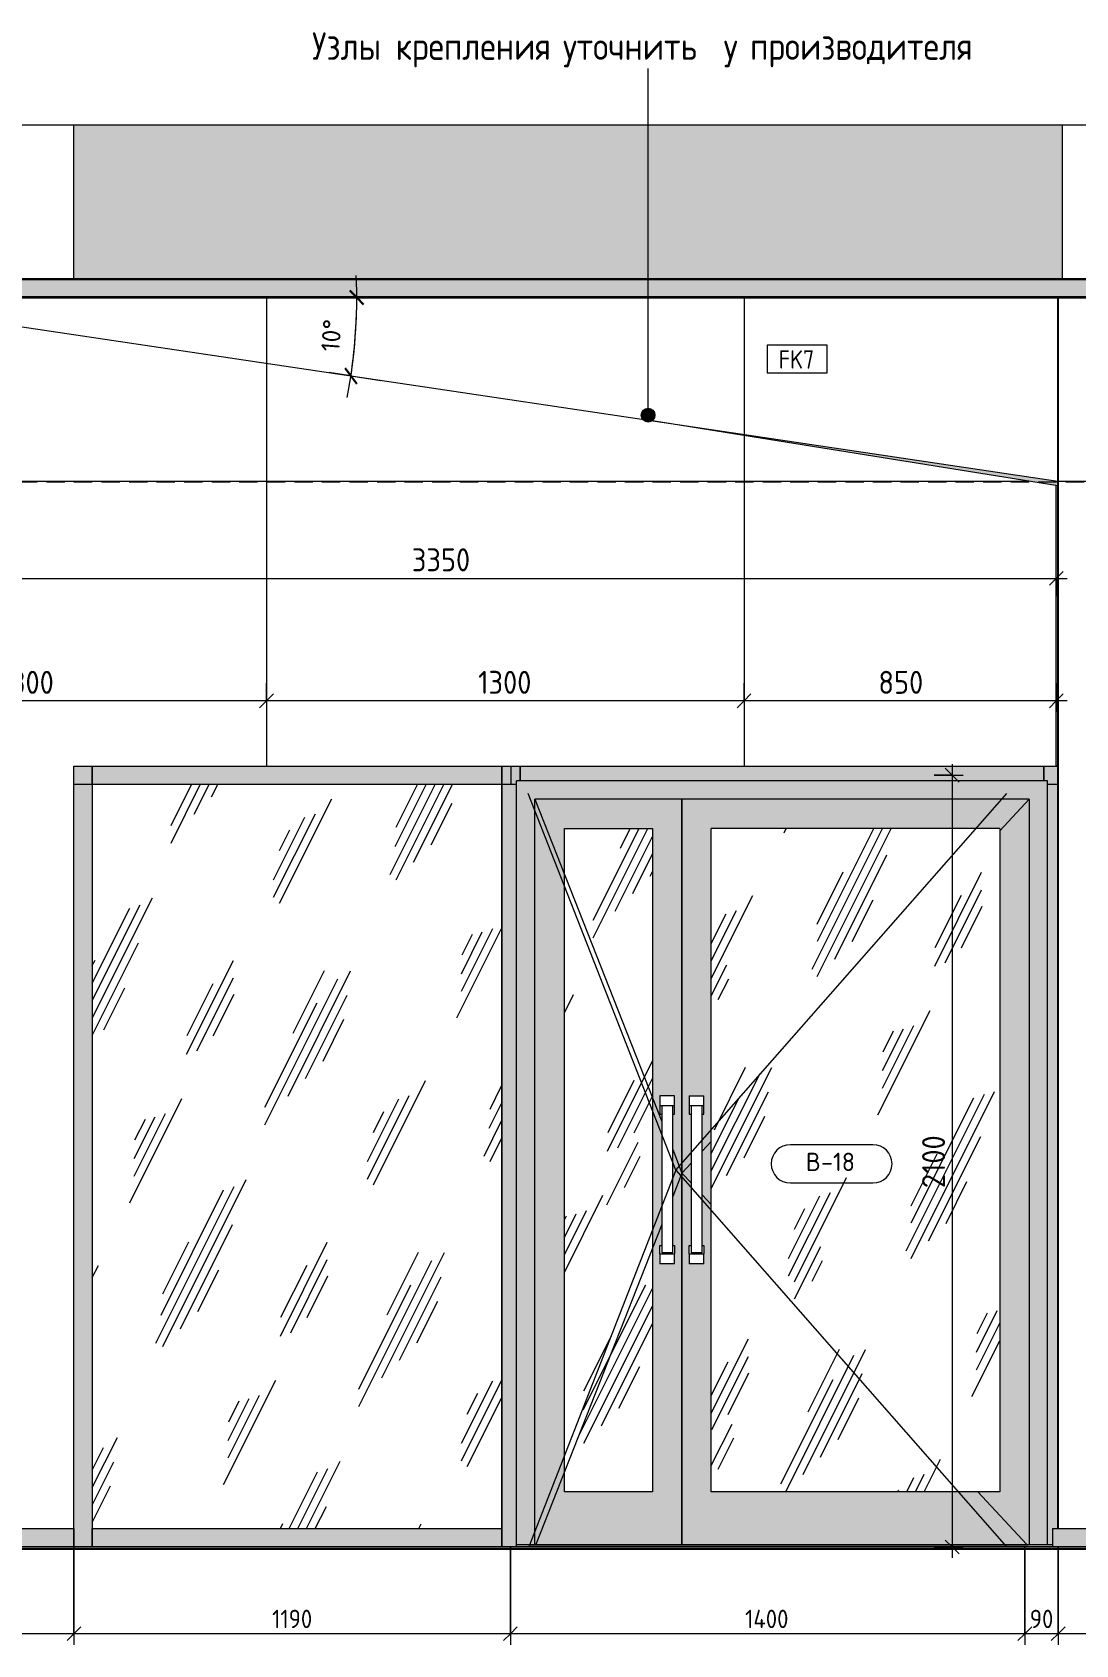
# Model space of a CAD drawing. Header units: millimetres. Extents: x 35124 to 170704, y -1987 to 12522.
# Drawn here: x 112434 to 115275, y 8134 to 12522 of the extents above; entities that cross this region are included whole.
import ezdxf

# ---------------------------------------------------------------- set-up
doc = ezdxf.new("R2010")
doc.units = ezdxf.units.MM
doc.linetypes.add('ADSK_Штрих_ш2 п1', pattern=[75, 50, -25])
for name, color, linetype, lineweight in [('A-ANNO-DIMS', 7, 'Continuous', 9), ('A-ANNO-DIMS-25', 7, 'Continuous', 9), ('A-CLNG', 7, 'Continuous', 9), ('A-DETL', 7, 'Continuous', 9), ('A-DETL-1', 7, 'ADSK_Штрих_ш2 п1', 9), ('A-DOOR', 7, 'Continuous', 9), ('A-DOOR-IDEN', 7, 'Continuous', 9), ('A-FLOR', 7, 'Continuous', 9), ('A-GENM', 7, 'Continuous', 9), ('A-GLAZ-CURT', 7, 'Continuous', 9), ('A-GLAZ-CWMG', 7, 'Continuous', 9), ('A-WALL-IDEN', 7, 'Continuous', 9), ('A-WALL-PATT', 7, 'Continuous', 9), ('G-ANNO-TEXT', 7, 'Continuous', 9), ('I-WALL', 7, 'Continuous', 9), ('Ограждение', 7, 'Continuous', 9), ('Поручни', 7, 'Continuous', 9)]:
    doc.layers.add(name, color=color, linetype=linetype, lineweight=lineweight)
for name, color, linetype, lineweight, true_color in [('A-CLNG-1', 7, 'Continuous', 9, 0x787878), ('A-CLNG-FNSH-1', 7, 'Continuous', 30, 0x3c3c3c), ('A-DOOR-GLAZ', 7, 'Continuous', 9, 0x8080ff), ('A-FLOR-FNSH-1', 7, 'Continuous', 30, 0x3c3c3c)]:
    doc.layers.add(name, color=color, linetype=linetype, lineweight=lineweight, true_color=true_color)
doc.styles.add('GOST Common_1', font='GOST_Common.ttf', dxfattribs={"height": 50})
doc.styles.add('GOST Common_2', font='GOST_Common.ttf', dxfattribs={"width": 0.9, "height": 50})
doc.styles.add('GOST Common_4', font='GOST_Common.ttf', dxfattribs={"width": 0.9, "height": 75})
doc.styles.add('ISOCPEUR_1', font='isocpeur.ttf', dxfattribs={"width": 0.9, "height": 62.5})
doc.styles.add('ISOCPEUR_2', font='isocpeur.ttf', dxfattribs={"width": 0.9, "height": 50})
doc.styles.add('ISOCPEUR_3', font='isocpeur.ttf', dxfattribs={"height": 50})
doc.dimstyles.new('ISO-2_0_0_9К_Средний_округл2', dxfattribs={"dimscale": 304.8, "dimtxt": 49.799059, "dimasz": 0.123031, "dimexe": 0.098425, "dimexo": 0, "dimgap": 0, "dimtad": 1, "dimdec": 0, "dimrnd": 10, "dimzin": 0, "dimdsep": 46, "dimtxsty": 'ISOCPEUR_2', "dimblk1": 'OBLIQUE', "dimblk2": 'OBLIQUE', "dimsah": 1, "dimcen": 0.09, "dimdle": 0.098425, "dimazin": 0, "dimtfac": 1, "dimtdec": 4, "dimtix": 1, "dimtmove": 0, "dimatfit": 3, "dimfxl": 1, "dimtvp": 1, "dimtolj": 1, "dimtzin": 0, "dimarcsym": 2})
doc.dimstyles.new('ISO-2_0_1_0K__СРЕДНИЙ_1', dxfattribs={"dimscale": 304.8, "dimtxt": 49.799059, "dimasz": 0.123031, "dimexe": 0.19685, "dimexo": 0.123031, "dimgap": 0.082021, "dimtad": 1, "dimdec": 3, "dimrnd": 0.001, "dimdsep": 46, "dimtxsty": 'ISOCPEUR_3', "dimblk1": 'OBLIQUE', "dimblk2": 'OBLIQUE', "dimsah": 1, "dimcen": 0.09, "dimdle": 0.19685, "dimadec": 0, "dimazin": 0, "dimtfac": 1, "dimtdec": 4, "dimtix": 1, "dimtmove": 0, "dimatfit": 3, "dimfxl": 1, "dimtvp": 1, "dimtolj": 1, "dimtzin": 0, "dimarcsym": 2})
doc.dimstyles.new('ISO-2_5_0_9К_БОЛЬШОЙ_1', dxfattribs={"dimscale": 304.8, "dimtxt": 62.248823, "dimasz": 0.123031, "dimexe": 0.098425, "dimexo": 0.246063, "dimgap": 0, "dimtad": 1, "dimdec": 0, "dimrnd": 10, "dimzin": 0, "dimdsep": 46, "dimtxsty": 'ISOCPEUR_1', "dimblk1": 'OBLIQUE', "dimblk2": 'OBLIQUE', "dimsah": 1, "dimcen": 0.09, "dimdle": 0.098425, "dimazin": 0, "dimtfac": 1, "dimtdec": 4, "dimtix": 1, "dimtmove": 0, "dimatfit": 3, "dimfxl": 1, "dimtvp": 1, "dimtolj": 1, "dimtzin": 0, "dimarcsym": 2})
pattern_1 = [(63.435, (63.5, 31.75), (-255.5833, 766.7475), [317.5, -190.5, 317.5, -190.5, -403.903]), (63.435, (63.5, 31.75), (-255.5833, 766.7475), [-1016, 127, -276.903]), (63.435, (47.6, 47.6), (-255.5833, 766.7475), [254, -317.5, 190.5, -190.5, -467.403]), (63.435, (47.6, 47.6), (-255.5833, 766.7475), [-952.5, 222.25, -245.153]), (63.435, (47.6, 95.25), (-255.5833, 766.7475), [190.5, -381, 127, -190.5, -530.903]), (63.435, (47.6, 95.25), (-255.5833, 766.7475), [-889, 285.75, -245.153]), (63.435, (95.25, 47.6), (-255.5833, 766.7475), [190.5, -381, 158.75, -6404.653]), (63.435, (142.9, 95.25), (-255.5833, 766.7475), [95.25, -476.25, 63.5, -6499.903]), (63.435, (63.5, 174.6), (-255.5833, 766.7475), [63.5, -476.25, 63.5, -254, -562.653]), (63.435, (63.5, 174.6), (-255.5833, 766.7475), [-857.25, 158.75, -403.903]), (63.435, (349.25, 127), (-255.5833, 766.7475), [317.5, -476.25, 381, -251.503]), (63.435, (349.25, 79.4), (-255.5833, 766.7475), [444.5, -317.5, 476.25, -188.003]), (63.435, (381, 95.25), (-255.5833, 766.7475), [508, -254, 381, -276.903]), (63.435, (428.6, 142.9), (-255.5833, 766.7475), [317.5, -444.5, 254, -403.903]), (63.435, (381, 238.1), (-255.5833, 766.7475), [158.75, -635, 190.5, -435.653]), (63.435, (476.25, 190.5), (-255.5833, 766.7475), [127, -635, 127, -530.903])]

# ---------------------------------------------------------------- blocks, each defined once
blk = doc.blocks.new('Плинтус - Плинтус темный _ст_школа_-33411473-Развертка 3_19-1')
at = {"layer": 'A-GENM'}
blk.add_hatch(color=256, dxfattribs=at).paths.add_polyline_path([(74019.7, 8400), (74449.9, 8400), (74449.9, 8402), (75445, 8402), (75445, 8450), (73750.4, 8450), (73750.4, 8413.8), (73615.2, 8450), (73493.5, 8450), (73493.5, 8400), (73758, 8400)])
for p, q in [((73493.5, 8450), (73493.5, 8400)), ((73493.5, 8450), (73615.2, 8450)), ((73750.4, 8450), (75445, 8450))]:
    blk.add_line(p, q, dxfattribs=at)
blk = doc.blocks.new('Прямоугольный импост - Импост структурный с накладкой - 160мм Темный-33326237-Развертка 3_19-1')
at = {"layer": 'A-GLAZ-CWMG'}
blk.add_hatch(color=256, dxfattribs=at).paths.add_polyline_path([(70830, 8400), (70880, 8400), (70880, 10525), (70830, 10525), (70830, 8879.4)])
blk.add_line((70880, 10525), (70880, 8400), dxfattribs=at)
blk = doc.blocks.new('Дверь_Витражная_остекление_ - В-18-32468702-Развертка 3_19-1')
at = {"layer": 'A-DOOR'}
blk.add_hatch(color=256, dxfattribs=at).paths.add_polyline_path([(72035.2, 8406.3), (72085, 8406.3), (72085, 10435), (73430, 10435), (73430, 8406.3), (73480, 8406.3), (73480, 10485), (72035, 10485), (72035, 8406.3)])
h = blk.add_hatch(color=256, dxfattribs=at)
h.paths.add_polyline_path([(72085, 8406.3), (72485, 8406.3), (72485, 10435), (72085, 10435), (72085, 8879.4)])
h.paths.add_polyline_path([(72165, 8550), (72165, 10355), (72405, 10355), (72405, 8550), (72322.8, 8550)])
h.paths.add_polyline_path([(72462.3, 9170), (72425, 9170), (72425, 9220), (72430, 9220), (72430, 9577.5), (72425, 9577.5), (72425, 9627.5), (72465, 9627.5), (72465, 9577.5), (72460, 9577.5), (72460, 9220), (72465, 9220), (72465, 9170), (72464.3, 9170)])
h = blk.add_hatch(color=256, dxfattribs=at)
h.paths.add_polyline_path([(72521.5, 8406.3), (73430, 8406.3), (73430, 10435), (72485, 10435), (72485, 8406.3), (72488.4, 8406.3)])
h.paths.add_polyline_path([(73183.9, 8550), (72565, 8550), (72565, 10355), (73350, 10355), (73350, 8550)])
h.paths.add_polyline_path([(72507.7, 9170), (72505, 9170), (72505, 9220), (72510, 9220), (72510, 9577.5), (72505, 9577.5), (72505, 9627.5), (72545, 9627.5), (72545, 9577.5), (72540, 9577.5), (72540, 9220), (72545, 9220), (72545, 9170), (72510.9, 9170)])
h = blk.add_hatch(dxfattribs=at)
h.set_pattern_fill('FP_21', color=256, style=0, pattern_type=2)
h.set_pattern_definition(pattern_1)
h.paths.add_polyline_path([(72322.8, 8550), (72405, 8550), (72405, 10355), (72165, 10355), (72165, 8550)])
h = blk.add_hatch(dxfattribs=at)
h.set_pattern_fill('FP_21', color=256, style=0, pattern_type=2)
h.set_pattern_definition(pattern_1)
h.paths.add_polyline_path([(72565, 8550), (73350, 8550), (73350, 10355), (72565, 10355), (72565, 8879.4)])
for p, q in [((72035, 8406.3), (72035, 10485)), ((73480, 10485), (72035, 10485)), ((73480, 8406.3), (73480, 10485)), ((72085, 8406.3), (72085, 10435)), ((72485, 10435), (72085, 10435)), ((72085, 10435), (72430, 9557.4)), ((73430, 10435), (72485, 10435)), ((72485, 8406.3), (72485, 10435)), ((72485, 10435), (72485, 8406.3)), ((73430, 10435), (73350, 10348.9)), ((73430, 10435), (73430, 8406.3)), ((72165, 8550), (72165, 10355)), ((72165, 10355), (72405, 10355)), ((72405, 10355), (72405, 8550)), ((72425, 9627.5), (72425, 9600)), ((72465, 9627.5), (72425, 9627.5)), ((72465, 9600), (72465, 9627.5)), ((72505, 9627.5), (72505, 9600)), ((72505, 9627.5), (72545, 9627.5)), ((72545, 9600), (72545, 9627.5)), ((72465, 9600), (72425, 9600)), ((72425, 9600), (72425, 9577.5)), ((72425, 9577.5), (72430, 9577.5)), ((72430, 9600), (72430, 9200)), ((72460, 9200), (72460, 9600)), ((72460, 9577.5), (72465, 9577.5)), ((72465, 9577.5), (72465, 9600)), ((72545, 9600), (72505, 9600)), ((72505, 9600), (72505, 9577.5)), ((72505, 9577.5), (72510, 9577.5)), ((72510, 9600), (72510, 9200)), ((72540, 9200), (72540, 9600)), ((72540, 9577.5), (72545, 9577.5)), ((72545, 9577.5), (72545, 9600)), ((72460, 9481.1), (72485, 9417.5)), ((72565, 9503.6), (72540, 9476.7)), ((72510, 9444.4), (72485, 9417.5)), ((72485, 9417.5), (72460, 9353.9)), ((72485, 9417.5), (72510, 9390.6)), ((72540, 9358.3), (72565, 9331.4)), ((72430, 9277.6), (72087.5, 8406.3)), ((72425, 9197.5), (72425, 9220)), ((72425, 9220), (72430, 9220)), ((72460, 9220), (72465, 9220)), ((72465, 9220), (72465, 9197.5)), ((72505, 9197.5), (72505, 9220)), ((72505, 9220), (72510, 9220)), ((72540, 9220), (72545, 9220)), ((72545, 9220), (72545, 9197.5)), ((72425, 9197.5), (72425, 9170)), ((72425, 9197.5), (72465, 9197.5)), ((72460, 9200), (72430, 9200)), ((72465, 9170), (72465, 9197.5)), ((72505, 9197.5), (72505, 9170)), ((72505, 9197.5), (72545, 9197.5)), ((72540, 9200), (72510, 9200)), ((72545, 9170), (72545, 9197.5)), ((72465, 9170), (72425, 9170)), ((72545, 9170), (72505, 9170)), ((72405, 8550), (72165, 8550)), ((73290.7, 8550), (73424.1, 8406.3))]:
    blk.add_line(p, q, dxfattribs=at)
at = {"layer": 'A-DOOR-GLAZ'}
for p, q in [((73350, 10355), (72565, 10355)), ((72565, 8550), (72565, 10355)), ((73350, 10355), (73350, 8550)), ((73350, 8550), (72565, 8550))]:
    blk.add_line(p, q, dxfattribs=at)
blk = doc.blocks.new('Системная панель - Стекло - 40мм-32468815-Развертка 3_19-1')
at = {"layer": 'A-GLAZ-CURT'}
h = blk.add_hatch(dxfattribs=at)
h.set_pattern_fill('FP_21', color=256, style=0, pattern_type=2)
h.set_pattern_definition(pattern_1)
h.paths.add_polyline_path([(70887.6, 8450), (71994, 8450), (71994, 10475), (70880, 10475), (70880, 8450)])
blk = doc.blocks.new('Прямоугольный импост - Импост структурный с накладкой - 160мм Темный-33326238-Развертка 3_19-1')
at = {"layer": 'A-GLAZ-CWMG'}
blk.add_hatch(color=256, dxfattribs=at).paths.add_polyline_path([(73183.9, 10485), (73470, 10485), (73470, 10525), (72045, 10525), (72045, 10485), (72565, 10485)])
for p, q in [((72020, 10475), (72020, 10525)), ((73508.5, 10525), (73504, 10525)), ((72035, 10475), (72020, 10475)), ((73508.5, 10475), (73480, 10475))]:
    blk.add_line(p, q, dxfattribs=at)
blk = doc.blocks.new('Прямоугольный импост - Импост структурный с накладкой - 160мм Темный-33326239-Развертка 3_19-1')
at = {"layer": 'A-GLAZ-CWMG'}
blk.add_hatch(color=256, dxfattribs=at).paths.add_polyline_path([(71994, 8400), (72035, 8400), (72035, 10485), (72044, 10485), (72044, 10525), (71994, 10525), (71994, 8440)])
for p, q in [((71994, 10525), (71994, 8400)), ((72044, 10525), (72044, 10485))]:
    blk.add_line(p, q, dxfattribs=at)
blk = doc.blocks.new('Прямоугольный импост - Импост структурный с накладкой - 160мм Темный-V7-Развертка 3_19-1')
at = {"layer": 'A-GLAZ-CWMG'}
blk.add_hatch(color=256, dxfattribs=at).paths.add_polyline_path([(73480, 8406.3), (73493.5, 8406.3), (73493.5, 8450), (73508.5, 8450), (73508.5, 10525), (73470, 10525), (73470, 10485), (73480, 10485), (73480, 8415.5)])
for p, q in [((73470, 10485), (73470, 10525)), ((73504, 10525), (73508.5, 10525))]:
    blk.add_line(p, q, dxfattribs=at)
blk = doc.blocks.new('Прямоугольный импост - Импост структурный с накладкой - 160мм Темный-32428852-Развертка 3_19-1')
at = {"layer": 'A-GLAZ-CWMG'}
for p, q in [((72045, 10485), (72045, 10525)), ((73470, 10525), (73470, 10485))]:
    blk.add_line(p, q, dxfattribs=at)
blk = doc.blocks.new('Прямоугольный импост - Импост структурный с накладкой - 160мм Темный-33326240-Развертка 3_19-1')
at = {"layer": 'A-GLAZ-CWMG'}
blk.add_hatch(color=256, dxfattribs=at).paths.add_polyline_path([(70880, 10475), (71994, 10475), (71994, 10525), (70880, 10525), (70880, 10485)])
for p, q in [((72019, 10525), (72019, 10475)), ((72019, 10475), (70830, 10475))]:
    blk.add_line(p, q, dxfattribs=at)
blk = doc.blocks.new('Прямоугольный импост - Импост структурный с накладкой - 160мм Темный-32468813-Развертка 3_19-1')
at = {"layer": 'A-GLAZ-CWMG'}
blk.add_hatch(color=256, dxfattribs=at).paths.add_polyline_path([(71174.7, 8400), (71994, 8400), (71994, 8450), (70880, 8450), (70880, 8400), (70887.6, 8400)])
for p, q in [((70880, 8400), (70880, 8450)), ((70880, 8450), (71994, 8450)), ((71994, 8450), (71994, 8400))]:
    blk.add_line(p, q, dxfattribs=at)
blk = doc.blocks.new('Прямоугольный импост - Импост структурный с накладкой - 160мм Темный-32468814-Развертка 3_19-1')
at = {"layer": 'A-GLAZ-CWMG'}
for p, q in [((70880, 10475), (70880, 10525)), ((71994, 10525), (71994, 10475)), ((71994, 10475), (70880, 10475))]:
    blk.add_line(p, q, dxfattribs=at)
blk = doc.blocks.new('Прямоугольный импост - Импост структурный с накладкой - 160мм Темный-V8-Развертка 3_19-1')
at = {"layer": 'A-GLAZ-CWMG'}
blk.add_hatch(color=256, dxfattribs=at).paths.add_polyline_path([(72044, 10485), (72045, 10485), (72045, 10525), (72044, 10525)])
for p, q in [((71995, 10525), (71995, 8400)), ((72045, 10525), (72045, 10485))]:
    blk.add_line(p, q, dxfattribs=at)
blk = doc.blocks.new('Ограждение - Ограждение-32882207-Развертка 3_19-1')
at = {"layer": 'Ограждение'}
blk.add_hatch(color=256, dxfattribs=at).paths.add_polyline_path([(72035, 8400), (72068, 8400), (72068, 8402), (73427, 8402), (73427, 8400), (73493.5, 8400), (73493.5, 8406.3), (72035, 8406.3)])
at = {"layer": 'Поручни'}
for p, q in [((72035, 8400), (72035, 8406.3)), ((72035, 8406.3), (73493.5, 8406.3))]:
    blk.add_line(p, q, dxfattribs=at)
blk = doc.blocks.new('Плинтус - Плинтус темный _ст_школа_-33365442-Развертка 3_19-1')
at = {"layer": 'A-GENM'}
blk.add_hatch(color=256, dxfattribs=at).paths.add_polyline_path([(70234.3, 8400), (70829.3, 8400), (70829.3, 8450), (70234.3, 8450)])
for p, q in [((70234.3, 8450), (70829.3, 8450)), ((70234.3, 8400), (70234.3, 8450)), ((70829.3, 8450), (70829.3, 8400))]:
    blk.add_line(p, q, dxfattribs=at)
blk = doc.blocks.new('DIMBLOCK20-Развертка 3_19-1')
at = {"layer": 'A-ANNO-DIMS-25'}
for p, q in [((115226.9, 8400), (115226.9, 8133.8)), ((115226.9, 8163.8), (115226.9, 8400)), ((115737.6, 8400), (115737.6, 8133.8)), ((115737.6, 8163.8), (115737.6, 8400)), ((115737.6, 8163.8), (115226.9, 8163.8))]:
    blk.add_line(p, q, dxfattribs=at)
at = {"layer": 'A-ANNO-DIMS-25', "lineweight": 20}
for p, q in [((115226.9, 8163.8), (115208.2, 8145)), ((115226.9, 8163.8), (115245.7, 8182.5)), ((115737.6, 8163.8), (115718.9, 8145)), ((115737.6, 8163.8), (115756.4, 8182.5))]:
    blk.add_line(p, q, dxfattribs=at)
at = {"layer": 'A-ANNO-DIMS-25', "color": 0, "insert": (115439.2, 8229.1), "char_height": 50, "width": 103.429, "attachment_point": 1, "line_spacing_factor": 1.149209, "style": 'ISOCPEUR_2'}
blk.add_mtext('510', dxfattribs=at)
blk = doc.blocks.new('_Oblique')
at = {"color": 0, "linetype": 'ByBlock', "lineweight": -2}
blk.add_line((-0.5, -0.5), (0.5, 0.5), dxfattribs=at)
blk = doc.blocks.new('DIMBLOCK21-Развертка 3_19-1')
at = {"layer": 'A-ANNO-DIMS-25'}
for p, q in [((115136.2, 8400), (115136.2, 8133.8)), ((115136.2, 8163.8), (115136.2, 8400)), ((115226.9, 8400), (115226.9, 8133.8)), ((115226.9, 8163.8), (115226.9, 8400)), ((115226.9, 8163.8), (115136.2, 8163.8))]:
    blk.add_line(p, q, dxfattribs=at)
at = {"layer": 'A-ANNO-DIMS-25', "lineweight": 20}
for p, q in [((115136.2, 8163.8), (115117.4, 8145)), ((115136.2, 8163.8), (115154.9, 8182.5)), ((115226.9, 8163.8), (115208.2, 8145)), ((115226.9, 8163.8), (115245.7, 8182.5))]:
    blk.add_line(p, q, dxfattribs=at)
at = {"layer": 'A-ANNO-DIMS-25', "color": 0, "insert": (115149.9, 8229.1), "char_height": 50, "width": 75.848, "attachment_point": 1, "line_spacing_factor": 1.149209, "style": 'ISOCPEUR_2'}
blk.add_mtext('90', dxfattribs=at)
blk = doc.blocks.new('DIMBLOCK22-Развертка 3_19-1')
at = {"layer": 'A-ANNO-DIMS-25'}
for p, q in [((113736.1, 8400), (113736.1, 8133.8)), ((113736.1, 8163.8), (113736.1, 8400)), ((115136.2, 8400), (115136.2, 8133.8)), ((115136.2, 8163.8), (115136.2, 8400)), ((115136.2, 8163.8), (113736.1, 8163.8))]:
    blk.add_line(p, q, dxfattribs=at)
at = {"layer": 'A-ANNO-DIMS-25', "lineweight": 20}
for p, q in [((113736.1, 8163.8), (113717.3, 8145)), ((113736.1, 8163.8), (113754.8, 8182.5)), ((115136.2, 8163.8), (115117.4, 8145)), ((115136.2, 8163.8), (115154.9, 8182.5))]:
    blk.add_line(p, q, dxfattribs=at)
at = {"layer": 'A-ANNO-DIMS-25', "color": 0, "insert": (114374.8, 8229.1), "char_height": 50, "width": 147.099, "attachment_point": 1, "line_spacing_factor": 1.149209, "style": 'ISOCPEUR_2'}
blk.add_mtext('1400', dxfattribs=at)
blk = doc.blocks.new('DIMBLOCK23-Развертка 3_19-1')
at = {"layer": 'A-ANNO-DIMS-25'}
for p, q in [((112547.9, 8400), (112547.9, 8133.8)), ((112547.9, 8163.8), (112547.9, 8400)), ((113736.1, 8400), (113736.1, 8133.8)), ((113736.1, 8163.8), (113736.1, 8400)), ((113736.1, 8163.8), (112547.9, 8163.8))]:
    blk.add_line(p, q, dxfattribs=at)
at = {"layer": 'A-ANNO-DIMS-25', "lineweight": 20}
for p, q in [((112547.9, 8163.8), (112529.2, 8145)), ((112547.9, 8163.8), (112566.7, 8182.5)), ((113736.1, 8163.8), (113717.3, 8145)), ((113736.1, 8163.8), (113754.8, 8182.5))]:
    blk.add_line(p, q, dxfattribs=at)
at = {"layer": 'A-ANNO-DIMS-25', "color": 0, "insert": (113087.4, 8229.1), "char_height": 50, "width": 131.01, "attachment_point": 1, "line_spacing_factor": 1.149209, "style": 'ISOCPEUR_2'}
blk.add_mtext('1190', dxfattribs=at)
blk = doc.blocks.new('DIMBLOCK24-Развертка 3_19-1')
at = {"layer": 'A-ANNO-DIMS-25'}
for p, q in [((111952.3, 8400), (111952.3, 8133.8)), ((111952.3, 8163.8), (111952.3, 8400)), ((112547.9, 8400), (112547.9, 8133.8)), ((112547.9, 8163.8), (112547.9, 8400)), ((112547.9, 8163.8), (111952.3, 8163.8))]:
    blk.add_line(p, q, dxfattribs=at)
at = {"layer": 'A-ANNO-DIMS-25', "lineweight": 20}
for p, q in [((111952.3, 8163.8), (111933.5, 8145)), ((111952.3, 8163.8), (111971, 8182.5)), ((112547.9, 8163.8), (112529.2, 8145)), ((112547.9, 8163.8), (112566.7, 8182.5))]:
    blk.add_line(p, q, dxfattribs=at)
at = {"layer": 'A-ANNO-DIMS-25', "color": 0, "insert": (112202.7, 8229.1), "char_height": 50, "width": 113.772, "attachment_point": 1, "line_spacing_factor": 1.149209, "style": 'ISOCPEUR_2'}
blk.add_mtext('600', dxfattribs=at)
blk = doc.blocks.new('М_двери - Типоразмер_рамка-25223575-Развертка 3_19-1')
at = {"layer": 'A-DOOR-IDEN'}
for p, q in [((56210.2, 9717), (55985.4, 9717)), ((55985.4, 9613), (56210.2, 9613))]:
    blk.add_line(p, q, dxfattribs=at)
for centre, start, end in [((55985.4, 9665), 90, 270), ((56210.2, 9665), 270, 90)]:
    blk.add_arc(centre, 52, start, end, dxfattribs=at)
blk = doc.blocks.new('DIMBLOCK41-Развертка 3_19-1')
at = {"layer": 'A-ANNO-DIMS-25', "lineweight": 30}
for p, q in [((113317.8, 11800), (113299, 11818.8)), ((113317.8, 11800), (113336.5, 11781.2)), ((113302, 11586.8), (113286.2, 11608.1)), ((113302, 11586.8), (113317.8, 11565.5))]:
    blk.add_line(p, q, dxfattribs=at)
at = {"layer": 'A-ANNO-DIMS-25'}
for p, q in [((113317.8, 11800), (113257.8, 11800)), ((113317.8, 11800), (113400.3, 11800)), ((113302, 11586.8), (113242.6, 11595.6)), ((113302, 11586.8), (113302, 11586.8)), ((113302, 11586.8), (113383.6, 11574.6))]:
    blk.add_line(p, q, dxfattribs=at)
for start, end in [(349.1467, 2.3768), (351.5235, 360)]:
    blk.add_arc((111871.4, 11800), 1446.4, start, end, dxfattribs=at)
at = {"layer": 'A-ANNO-DIMS-25', "color": 0, "insert": (113220.4, 11654.9), "char_height": 50, "width": 108.026, "attachment_point": 1, "rotation": 85.7618, "line_spacing_factor": 1.149209, "style": 'ISOCPEUR_3'}
blk.add_mtext('10°', dxfattribs=at)
blk = doc.blocks.new('DIMBLOCK45-Развертка 3_19-1')
at = {"layer": 'A-ANNO-DIMS-25'}
for p, q in [((114889.9, 10500), (114968.4, 10500)), ((114938.4, 10500), (114889.9, 10500)), ((114938.4, 10530), (114938.4, 8370)), ((114889.9, 8400), (114968.4, 8400)), ((114938.4, 8400), (114889.9, 8400))]:
    blk.add_line(p, q, dxfattribs=at)
at = {"layer": 'A-ANNO-DIMS-25', "lineweight": 20}
for p, q in [((114938.4, 10500), (114919.6, 10518.8)), ((114938.4, 10500), (114957.1, 10481.2)), ((114938.4, 8400), (114919.6, 8418.7)), ((114938.4, 8400), (114957.1, 8381.2))]:
    blk.add_line(p, q, dxfattribs=at)
at = {"layer": 'A-ANNO-DIMS-25', "color": 0, "insert": (114856.7, 9376.4), "char_height": 62.5, "width": 176.691, "attachment_point": 1, "rotation": 90, "line_spacing_factor": 1.149209, "style": 'ISOCPEUR_1'}
blk.add_mtext('2100', dxfattribs=at)
blk = doc.blocks.new('М_стена_0001 - Типоразмер_без рамки-25382661-Развертка 3_19-1')
at = {"layer": 'A-WALL-IDEN'}
for p, q in [((44631.9, 10223.3), (44468.7, 10223.3)), ((44468.7, 10223.3), (44468.7, 10148.3)), ((44631.9, 10148.3), (44631.9, 10223.3)), ((44468.7, 10148.3), (44631.9, 10148.3))]:
    blk.add_line(p, q, dxfattribs=at)
blk = doc.blocks.new('DIMBLOCK50-Развертка 3_19-1')
at = {"layer": 'A-ANNO-DIMS-25'}
for p, q in [((115372.9, 11298.8), (115653.1, 11298.8)), ((115623.1, 11298.8), (115372.9, 11298.8)), ((115623.1, 11298.8), (115623.1, 8370)), ((115312.9, 8400), (115653.1, 8400)), ((115623.1, 8400), (115312.9, 8400))]:
    blk.add_line(p, q, dxfattribs=at)
at = {"layer": 'A-ANNO-DIMS-25', "lineweight": 20}
for p, q in [((115623.1, 11298.8), (115604.3, 11317.6)), ((115623.1, 11298.8), (115641.8, 11280.1)), ((115623.1, 8400), (115604.3, 8418.7)), ((115623.1, 8400), (115641.8, 8381.2))]:
    blk.add_line(p, q, dxfattribs=at)
at = {"layer": 'A-ANNO-DIMS-25', "color": 0, "insert": (115541.4, 9770.4), "char_height": 62.5, "width": 189.619, "attachment_point": 1, "rotation": 90, "line_spacing_factor": 1.149209, "style": 'ISOCPEUR_1'}
blk.add_mtext('2900', dxfattribs=at)
blk = doc.blocks.new('DIMBLOCK52-Развертка 3_19-1')
at = {"layer": 'A-ANNO-DIMS-25'}
for p, q in [((111871.4, 11725), (111871.4, 11005.7)), ((111871.4, 11035.7), (111871.4, 11725)), ((115221.9, 10987.2), (115221.9, 11065.7)), ((111871.4, 11035.7), (115251.9, 11035.7)), ((115221.9, 11035.7), (115221.9, 10987.2))]:
    blk.add_line(p, q, dxfattribs=at)
at = {"layer": 'A-ANNO-DIMS-25', "lineweight": 20}
for p, q in [((111871.4, 11035.7), (111852.7, 11017)), ((111871.4, 11035.7), (111890.2, 11054.5)), ((115221.9, 11035.7), (115203.2, 11017)), ((115221.9, 11035.7), (115240.7, 11054.5))]:
    blk.add_line(p, q, dxfattribs=at)
at = {"layer": 'A-ANNO-DIMS-25', "color": 0, "insert": (113467.7, 11117.4), "char_height": 62.5, "width": 189.619, "attachment_point": 1, "line_spacing_factor": 1.149209, "style": 'ISOCPEUR_1'}
blk.add_mtext('3350', dxfattribs=at)
blk = doc.blocks.new('DIMBLOCK53-Развертка 3_19-1')
at = {"layer": 'A-ANNO-DIMS-25'}
for p, q in [((114371.9, 10750.8), (114371.9, 10672.3)), ((114371.9, 10702.3), (114371.9, 10750.8)), ((115221.9, 10750.8), (115221.9, 10672.3)), ((115221.9, 10702.3), (115221.9, 10750.8)), ((115251.9, 10702.3), (114371.9, 10702.3))]:
    blk.add_line(p, q, dxfattribs=at)
at = {"layer": 'A-ANNO-DIMS-25', "lineweight": 20}
for p, q in [((114371.9, 10702.3), (114390.7, 10721.1)), ((115221.9, 10702.3), (115240.7, 10721.1)), ((114371.9, 10702.3), (114353.2, 10683.6)), ((115221.9, 10702.3), (115203.2, 10683.6))]:
    blk.add_line(p, q, dxfattribs=at)
at = {"layer": 'A-ANNO-DIMS-25', "color": 0, "insert": (114737.7, 10784), "char_height": 62.5, "width": 142.215, "attachment_point": 1, "line_spacing_factor": 1.149209, "style": 'ISOCPEUR_1'}
blk.add_mtext('850', dxfattribs=at)
blk = doc.blocks.new('DIMBLOCK54-Развертка 3_19-1')
at = {"layer": 'A-ANNO-DIMS-25'}
for p, q in [((113071.9, 10750.8), (113071.9, 10672.3)), ((113071.9, 10702.3), (113071.9, 10750.8)), ((114371.9, 10750.8), (114371.9, 10672.3)), ((114371.9, 10702.3), (114371.9, 10750.8)), ((114371.9, 10702.3), (113071.9, 10702.3))]:
    blk.add_line(p, q, dxfattribs=at)
at = {"layer": 'A-ANNO-DIMS-25', "lineweight": 20}
for p, q in [((113071.9, 10702.3), (113090.7, 10721.1)), ((114371.9, 10702.3), (114390.7, 10721.1)), ((113071.9, 10702.3), (113053.2, 10683.6)), ((114371.9, 10702.3), (114353.2, 10683.6))]:
    blk.add_line(p, q, dxfattribs=at)
at = {"layer": 'A-ANNO-DIMS-25', "color": 0, "insert": (113648.3, 10784), "char_height": 62.5, "width": 176.691, "attachment_point": 1, "line_spacing_factor": 1.149209, "style": 'ISOCPEUR_1'}
blk.add_mtext('1300', dxfattribs=at)
blk = doc.blocks.new('DIMBLOCK55-Развертка 3_19-1')
at = {"layer": 'A-ANNO-DIMS-25'}
for p, q in [((111771.9, 10750.8), (111771.9, 10672.3)), ((111771.9, 10702.3), (111771.9, 10750.8)), ((113071.9, 10750.8), (113071.9, 10672.3)), ((113071.9, 10702.3), (113071.9, 10750.8)), ((113071.9, 10702.3), (111771.9, 10702.3))]:
    blk.add_line(p, q, dxfattribs=at)
at = {"layer": 'A-ANNO-DIMS-25', "lineweight": 20}
for p, q in [((111771.9, 10702.3), (111790.7, 10721.1)), ((113071.9, 10702.3), (113090.7, 10721.1)), ((111771.9, 10702.3), (111753.2, 10683.6)), ((113071.9, 10702.3), (113053.2, 10683.6))]:
    blk.add_line(p, q, dxfattribs=at)
at = {"layer": 'A-ANNO-DIMS-25', "color": 0, "insert": (112348.3, 10784), "char_height": 62.5, "width": 176.691, "attachment_point": 1, "line_spacing_factor": 1.149209, "style": 'ISOCPEUR_1'}
blk.add_mtext('1300', dxfattribs=at)

msp = doc.modelspace()

# ---------------------------------------------------------------- hatches: boundary and pattern name
at = {"layer": 'A-CLNG'}
h = msp.add_hatch(color=256, dxfattribs=at)
h.paths.add_polyline_path([(115226.4187, 11287.4187), (115226.4187, 11300), (114105.6021, 11467.0368), (115221.9114, 11288.141)])
h.paths.add_polyline_path([(111905.5, 11850), (111867.9114, 11856.0238), (111867.9114, 11850)])
at = {"layer": 'A-CLNG-1'}
h = msp.add_hatch(color=256, dxfattribs=at)
h.paths.add_polyline_path([(115237.9115, 11800), (117176.9114, 11800.2423), (117176.9114, 11850), (115237.9115, 11850)])
h.paths.add_polyline_path([(107438.9658, 11800), (115237.9115, 11800), (115237.9115, 11850), (80478.9114, 11850), (80478.9114, 11800), (106864.9004, 11800)])
at = {"layer": 'A-FLOR'}
for points in [[(114066.5293, 8400), (114133.2974, 8400), (114133.2974, 8402), (113785.9115, 8402), (113785.9115, 8400), (114040.7171, 8400)], [(115067.9115, 8400), (115144.9507, 8400), (115144.9507, 8402), (114133.2974, 8402), (114133.2974, 8400), (115061.5454, 8400)]]:
    msp.add_hatch(color=256, dxfattribs=at).paths.add_polyline_path(points)
at = {"layer": 'A-WALL-PATT'}
h = msp.add_hatch(dxfattribs=at)
h.set_pattern_fill('FP_23', color=256, style=0, pattern_type=2)
h.set_pattern_definition([(0, (105272, 8248.8), (0, 3050), []), (90, (105271.9, 8248.8), (-1300, 8e-14), [])])
h.paths.add_polyline_path([(115226.4187, 11300), (115226.4187, 11800), (111871.4188, 11800), (115221.9114, 11300.6717)])
h = msp.add_hatch(dxfattribs=at)
h.set_pattern_fill('FP_24', color=256, style=0, pattern_type=2)
h.set_pattern_definition([(0, (114372, 8248.8), (0, 3050), []), (90, (114371.9, 8248.8), (-1300, 8e-14), [])])
h.paths.add_polyline_path([(111951.9115, 8400), (111952.2614, 8400), (111952.2614, 8450), (112547.2614, 8450), (112547.2614, 8400), (112547.9114, 8400), (112547.9114, 10525), (115221.9114, 10525), (115221.9114, 11288.141), (114105.6021, 11467.0368), (111951.9115, 11788.0041), (111951.9115, 9363.7841)])
h = msp.add_hatch(dxfattribs=at)
h.set_pattern_fill('FP_20', color=256, style=0, pattern_type=2)
h.set_pattern_definition([(0, (115226.4, 8248.8), (0, 3050), []), (90, (115226.4, 8248.8), (-1300, 8e-14), [])])
h.paths.add_polyline_path([(115226.4187, 8450), (115333.1014, 8450), (115468.331, 8486.2347), (115468.331, 8450), (115737.6087, 8450), (115737.6087, 8714.7704), (115696.8668, 8714.7704), (115733.1014, 8850), (115737.6087, 8833.1786), (115737.6087, 11800), (115226.4187, 11800), (115226.4187, 8879.3841)])
at = {"layer": 'G-ANNO-TEXT'}
h = msp.add_hatch(color=256, dxfattribs=at)
edge = h.paths.add_edge_path()
edge.add_arc((114110.7431, 11479.9857), 18.75, 0, 360)
at = {"layer": 'I-WALL'}
h = msp.add_hatch(color=256, dxfattribs=at)
h.paths.add_polyline_path([(115221.9114, 10525), (115226.4187, 10525), (115226.4187, 11287.4187), (115221.9114, 11288.141), (115221.9114, 10544.3358)])
h.paths.add_polyline_path([(111951.9115, 11787.3323), (111951.9115, 11788.0041), (111871.4188, 11800), (111867.9114, 11799.851), (111871.4188, 11799.3283)])
h.paths.add_polyline_path([(115237.9114, 11850), (115237.9114, 12270), (112547.9114, 12270), (112547.9114, 11850), (115227.9114, 11850)])
h.paths.add_polyline_path([(111101.4382, 11850), (111867.9114, 11850), (111867.9114, 11856.0238), (111905.5, 11850), (111951.9115, 11850), (111951.9115, 12270), (110471.9115, 12270), (110471.9115, 11850)])

# ---------------------------------------------------------------- linework, layer by layer
at = {"layer": 'A-CLNG'}
msp.add_line((115226.4187, 11287.4187), (114105.6021, 11467.0368), dxfattribs=at)
at = {"layer": 'A-CLNG-FNSH-1'}
for p, q in [((117176.9114, 11850), (80478.9114, 11850)), ((117176.9114, 11801), (80478.9114, 11801)), ((80478.9114, 11800), (117176.9114, 11800))]:
    msp.add_line(p, q, dxfattribs=at)
at = {"layer": 'A-DETL'}
for q in [(113784.7149, 10450), (115087.4879, 10450), (113786.1014, 8400), (115086.1014, 8400)]:
    msp.add_line((114186.1014, 9425), q, dxfattribs=at)
at = {"layer": 'A-DETL-1'}
msp.add_line((108497.9115, 11298.8077), (115297.9115, 11298.8077), dxfattribs=at)
at = {"layer": 'A-FLOR'}
for p, q in [((80457.8951, 12270), (117198.0764, 12270)), ((117177.9114, 8400), (80457.8951, 8400)), ((113785.9115, 8402), (115144.9507, 8402)), ((113785.9115, 8400), (113785.9115, 8402)), ((114133.2974, 8402), (114133.2974, 8400)), ((115144.9507, 8402), (115144.9507, 8400))]:
    msp.add_line(p, q, dxfattribs=at)
at = {"layer": 'A-FLOR-FNSH-1'}
msp.add_line((80457.9114, 8395), (117198.0764, 8395), dxfattribs=at)
at = {"layer": 'G-ANNO-TEXT'}
msp.add_line((114110.7431, 11479.9857), (114110.7431, 12423.4929), dxfattribs=at)
msp.add_circle((114110.7431, 11479.9857), 18.75, dxfattribs=at)
at = {"layer": 'I-WALL'}
for p, q in [((112547.9114, 11850), (112547.9114, 12270)), ((115237.9114, 12270), (115237.9114, 11850)), ((111871.4188, 11800), (115226.4187, 11300)), ((115226.4187, 8450), (115226.4187, 11800)), ((115221.9114, 10525), (115221.9114, 11288.141)), ((112547.9114, 8400), (112547.9114, 10525)), ((112547.9114, 10525), (115221.9114, 10525))]:
    msp.add_line(p, q, dxfattribs=at)

# ---------------------------------------------------------------- block references
at = {"layer": 'A-DOOR'}
msp.add_blockref('Дверь_Витражная_остекление_ - В-18-32468702-Развертка 3_19-1', (41717.9115, 0), dxfattribs=at)
at = {"layer": 'A-DOOR-IDEN'}
msp.add_blockref('М_двери - Типоразмер_рамка-25223575-Развертка 3_19-1', (58512.5979, -222.5), dxfattribs=at)
at = {"layer": 'A-GENM'}
for name in ['Плинтус - Плинтус темный _ст_школа_-33365442-Развертка 3_19-1', 'Плинтус - Плинтус темный _ст_школа_-33411473-Развертка 3_19-1']:
    msp.add_blockref(name, (41717.9115, 0), dxfattribs=at)
at = {"layer": 'A-GLAZ-CURT'}
msp.add_blockref('Системная панель - Стекло - 40мм-32468815-Развертка 3_19-1', (41717.9115, 0), dxfattribs=at)
at = {"layer": 'A-GLAZ-CWMG'}
for name in ['Прямоугольный импост - Импост структурный с накладкой - 160мм Темный-33326237-Развертка 3_19-1', 'Прямоугольный импост - Импост структурный с накладкой - 160мм Темный-33326240-Развертка 3_19-1', 'Прямоугольный импост - Импост структурный с накладкой - 160мм Темный-32468814-Развертка 3_19-1', 'Прямоугольный импост - Импост структурный с накладкой - 160мм Темный-33326239-Развертка 3_19-1', 'Прямоугольный импост - Импост структурный с накладкой - 160мм Темный-V8-Развертка 3_19-1', 'Прямоугольный импост - Импост структурный с накладкой - 160мм Темный-33326238-Развертка 3_19-1', 'Прямоугольный импост - Импост структурный с накладкой - 160мм Темный-32428852-Развертка 3_19-1', 'Прямоугольный импост - Импост структурный с накладкой - 160мм Темный-V7-Развертка 3_19-1', 'Прямоугольный импост - Импост структурный с накладкой - 160мм Темный-32468813-Развертка 3_19-1']:
    msp.add_blockref(name, (41717.9115, 0), dxfattribs=at)
at = {"layer": 'A-WALL-IDEN'}
msp.add_blockref('М_стена_0001 - Типоразмер_без рамки-25382661-Развертка 3_19-1', (69966.1052, 1446.695), dxfattribs=at)
at = {"layer": 'Поручни'}
msp.add_blockref('Ограждение - Ограждение-32882207-Развертка 3_19-1', (41717.9115, 0), dxfattribs=at)

# ---------------------------------------------------------------- texts
at = {"layer": 'A-DOOR-IDEN', "char_height": 50, "attachment_point": 1, "style": 'GOST Common_1'}
for s, insert, width in [('\\fGOST Common|b0|i0|c204|p34|;В', (114540.3505, 9472.808), 50.105469), ('-18', (114581.6916, 9472.808), 118.248906)]:
    msp.add_mtext(s, dxfattribs=dict(at, insert=insert, width=width))
at = {"layer": 'A-WALL-IDEN', "insert": (114466.3589, 11656.4206), "char_height": 50, "width": 124.461984, "attachment_point": 1, "style": 'GOST Common_2'}
msp.add_mtext('FK7', dxfattribs=at)
at = {"layer": 'G-ANNO-TEXT', "char_height": 75, "attachment_point": 1, "style": 'GOST Common_4'}
for s, insert, width in [('Узлы', (113196.2306, 12521.6596), 247.120172), ('\\fGOST Common|b0|i0|c204|p34|;\\W.9; ', (113400.1252, 12521.6596), 28.86075), ('\\fGOST Common|b0|i0|c204|p34|;\\W.9; ', (113855.5392, 12521.6596), 28.86075), ('\\fGOST Common|b0|i0|c204|p34|;\\W.9; ', (114293.0939, 12521.6596), 28.86075), ('\\fGOST Common|b0|i0|c204|p34|;\\W.9; ', (114364.5314, 12521.6596), 28.86075), ('производителя', (114388.3439, 12521.6596), 770.221266), ('крепления', (113423.9377, 12521.6596), 523.101094), ('уточнить', (113879.3517, 12521.6596), 501.455531), ('\\fGOST Common|b0|i0|c204|p34|;\\W.9;у', (114316.9064, 12521.6596), 57.7215)]:
    msp.add_mtext(s, dxfattribs=dict(at, insert=insert, width=width))

# ---------------------------------------------------------------- dimensions: what is measured, and where the dimension line sits
at = {"layer": 'A-ANNO-DIMS'}
dim = msp.add_angular_dim_3p(base=(113310.7592, 11657.5782), center=(111871.4188, 11800), p1=(113420.678, 11569.1119), p2=(113437.7883, 11800), dimstyle='ISO-2_0_1_0K__СРЕДНИЙ_1', override={"dimpost": '<>', "dimfxl": 231.521248}, dxfattribs=at)
dim.commit()
dim.dimension.update_dxf_attribs({"geometry": 'DIMBLOCK41-Развертка 3_19-1', "text_midpoint": (113263.9698, 11696.803)})
for base, p1, p2, dimstyle, override, picture, middle in [((115221.9114, 11035.7226), (111871.4188, 11800), (115221.9114, 11062.2391), 'ISO-2_5_0_9К_БОЛЬШОЙ_1', {"dimpost": '<>', "dimfxl": 3430.756818}, 'DIMBLOCK52-Развертка 3_19-1', (113546.6651, 11066.9726)), ((111771.9115, 10702.3473), (113071.9115, 10675.8308), (111771.9115, 10675.8308), 'ISO-2_5_0_9К_БОЛЬШОЙ_1', {"dimpost": '<>', "dimfxl": 1300}, 'DIMBLOCK55-Развертка 3_19-1', (112421.9115, 10733.5973)), ((113071.9115, 10702.3473), (114371.9115, 10675.8308), (113071.9115, 10675.8308), 'ISO-2_5_0_9К_БОЛЬШОЙ_1', {"dimpost": '<>', "dimfxl": 1300}, 'DIMBLOCK54-Развертка 3_19-1', (113721.9115, 10733.5973)), ((114371.9115, 10702.3473), (115221.9114, 10675.8308), (114371.9115, 10675.8308), 'ISO-2_5_0_9К_БОЛЬШОЙ_1', {"dimpost": '<>', "dimfxl": 849.999967}, 'DIMBLOCK53-Развертка 3_19-1', (114796.9114, 10733.5973)), ((111952.2614, 8163.7973), (112547.9114, 8400), (111952.2614, 8400), 'ISO-2_0_0_9К_Средний_округл2', {"dimpost": '<>', "dimfxl": 595.650052}, 'DIMBLOCK24-Развертка 3_19-1', (112250.0864, 8188.7973)), ((112547.9114, 8163.7973), (113736.0761, 8400), (112547.9114, 8400), 'ISO-2_0_0_9К_Средний_округл2', {"dimpost": '<>', "dimfxl": 1188.164683}, 'DIMBLOCK23-Развертка 3_19-1', (113141.9938, 8188.7973)), ((113736.0761, 8163.7973), (115136.1597, 8400), (113736.0761, 8400), 'ISO-2_0_0_9К_Средний_округл2', {"dimpost": '<>', "dimfxl": 1400.08355}, 'DIMBLOCK22-Развертка 3_19-1', (114436.1179, 8188.7973)), ((115136.1597, 8163.7973), (115226.9114, 8400), (115136.1597, 8400), 'ISO-2_0_0_9К_Средний_округл2', {"dimpost": '<>', "dimfxl": 90.751768}, 'DIMBLOCK21-Развертка 3_19-1', (115181.5355, 8188.7973)), ((115226.9114, 8163.7973), (115737.6087, 8400), (115226.9114, 8400), 'ISO-2_0_0_9К_Средний_округл2', {"dimpost": '<>', "dimfxl": 510.69727}, 'DIMBLOCK20-Развертка 3_19-1', (115482.2601, 8188.7973))]:
    dim = msp.add_linear_dim(base=base, p1=p1, p2=p2, dimstyle=dimstyle, override=override, dxfattribs=at)
    dim.commit()
    dim.dimension.update_dxf_attribs({"geometry": picture, "text_midpoint": middle})
for base, p1, p2, override, picture, middle in [((115623.0802, 8400), (115297.9115, 11298.8077), (115237.9115, 8400), {"dimpost": '<>', "dimfxl": 2899.428628}, 'DIMBLOCK50-Развертка 3_19-1', (115591.8302, 9849.4039)), ((114938.3606, 8400), (114964.8771, 10500), (114964.8771, 8400), {"dimpost": '<>', "dimfxl": 2100}, 'DIMBLOCK45-Развертка 3_19-1', (114907.1106, 9450))]:
    dim = msp.add_linear_dim(base=base, p1=p1, p2=p2, angle=90, dimstyle='ISO-2_5_0_9К_БОЛЬШОЙ_1', override=override, dxfattribs=at)
    dim.commit()
    dim.dimension.update_dxf_attribs({"geometry": picture, "text_midpoint": middle})

doc.saveas('drawing.dxf')
